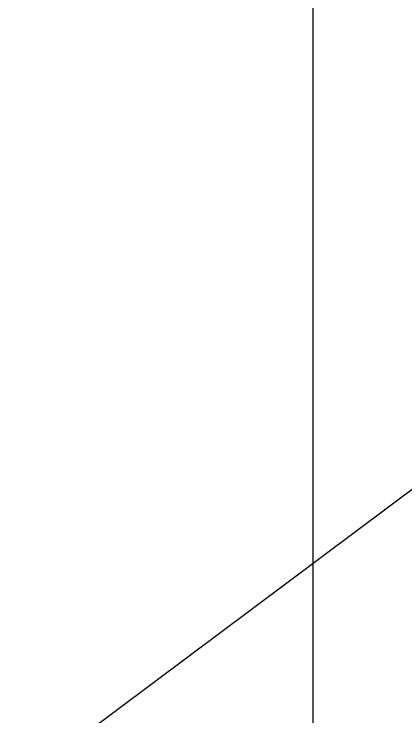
# Model space of a CAD drawing. Header units: centimetres. Extents: x -1797 to 2001, y -8788 to 1856.
# Drawn here: x 1079.45 to 1087.87, y 958.35 to 973.44 of the extents above; entities that cross this region are included whole.
import ezdxf

# ---------------------------------------------------------------- set-up
doc = ezdxf.new("R2010")
doc.units = ezdxf.units.CM
doc.header["$LTSCALE"] = 100
doc.header["$MEASUREMENT"] = 0
doc.linetypes.add('HIDDEN', pattern=[0.375, 0.25, -0.125])
doc.layers.add('HIDDEN -03', color=8, linetype='HIDDEN')
doc.layers.add('WALL-04', color=1, linetype='Continuous')
doc.styles.add('ISO', font='isocp2.shx', dxfattribs={"width": 0.8})
doc.dimstyles.new('DIM DET', dxfattribs={"dimtxt": 0.05, "dimasz": 0.025, "dimexe": 0.025, "dimexo": 0.025, "dimgap": 0.025, "dimtad": 1, "dimzin": 0, "dimdsep": 46, "dimtxsty": 'ISO', "dimblk": 'ARCHTICK', "dimcen": 0.1, "dimdle": 0.025, "dimclrd": 15, "dimclre": 15, "dimclrt": 2, "dimadec": 0, "dimazin": 0, "dimtfac": 1, "dimtmove": 2, "dimatfit": 0, "dimldrblk": 'ARCHTICK', "dimfxl": 0.17, "dimtzin": 1, "dimarcsym": 0})

# ---------------------------------------------------------------- blocks, each defined once
blk = doc.blocks.new('_ARCHTICK')
at = {"color": 0, "linetype": 'ByBlock', "const_width": 0.15}
blk.add_lwpolyline([(-0.5, -0.5), (0.5, 0.5)], dxfattribs=at)

msp = doc.modelspace()

# ---------------------------------------------------------------- linework, layer by layer
at = {"layer": 'WALL-04'}
msp.add_line((1085.87, 1204.251, 0), (1085.87, 894.251, 0), dxfattribs=at)

# ---------------------------------------------------------------- leaders
at = {"layer": 'HIDDEN -03'}
for points in [[(1007.872, 960.379, 0), (1126.692, 1037.303, 0), (1220.452, 1037.303, 0)], [(1036.841, 958.6, 0), (1133.032, 1017.463, 0), (1220.452, 1017.463, 0)], [(1078.608, 956.224, 0), (1133.032, 996.885, 0), (1222.068, 996.885, 0)]]:
    msp.add_leader(points, dimstyle='DIM DET', override={"dimasz": 0.04, "dimtad": 0, "dimclrd": 251, "dimldrblk": 'Dot', "dimfxl": 0.1}, dxfattribs=at)

doc.saveas('drawing.dxf')
